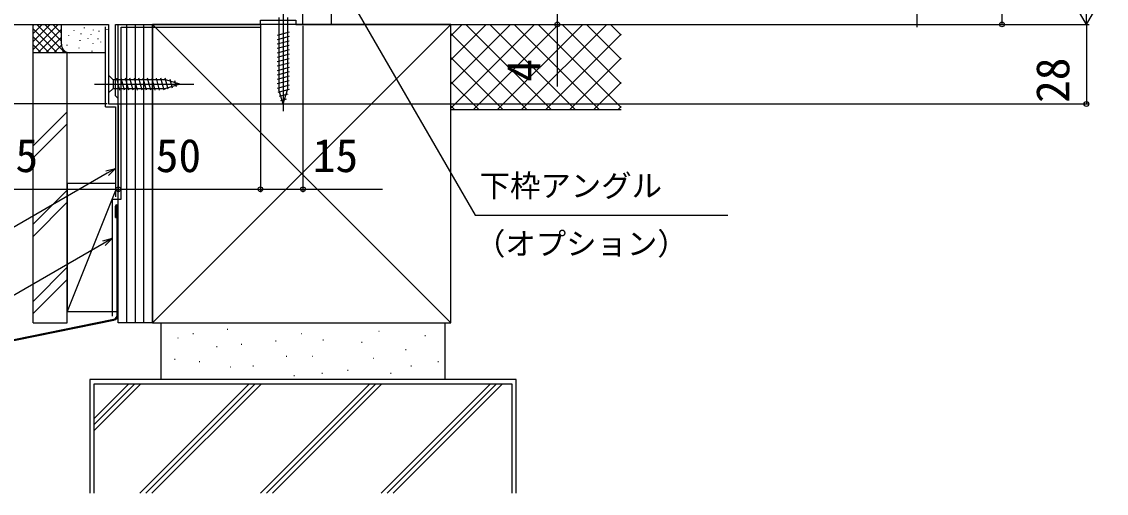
# Model space of a CAD drawing. Units: millimetres, scale not verified. Extents: x -700 to 700, y -1044 to 1038.
# Drawn here: x -459 to -77.3, y -23.1 to 142.8 of the extents above; entities that cross this region are included whole.
import ezdxf
from ezdxf.enums import TextEntityAlignment as Align

# ---------------------------------------------------------------- set-up
doc = ezdxf.new("R2010")
doc.units = ezdxf.units.MM
doc.header["$LTSCALE"] = 6
for name, color, linetype in [('0-2_YKK_11', 7, 'Continuous'), ('0-5_YKK_13', 4, 'Continuous'), ('0-7_YKK_D', 6, 'Continuous'), ('0-9_YSS_K', 3, 'Continuous'), ('0-A_YSS_KE', 3, 'Continuous')]:
    doc.layers.add(name, color=color, linetype=linetype)
doc.styles.add('ＭＳ ゴシック', font='')
doc.styles.get('ＭＳ ゴシック').set_extended_font_data('MS Gothic')

msp = doc.modelspace()

# ---------------------------------------------------------------- linework, layer by layer
at = {"layer": '0-2_YKK_11'}
msp.add_lwpolyline([(-489, 141.896), (-428.4, 141.896), (-428.4, 113.896), (-425, 113.896), (-425, 115.796), (-425.5, 116.296), (-426, 116.796), (-426, 141.896), (-375, 141.896), (-375, 143.396), (-362.5, 143.396), (-362.5, 141.896), (-360, 141.896), (-360, 145.896), (-375, 145.896)], dxfattribs=at)
at = {"layer": '0-5_YKK_13'}
for p, q in [((-367, 148.396), (-367.001, 111.396)), ((-368.55, 144.346), (-368.55, 118.812)), ((-365.45, 144.346), (-365.45, 118.812)), ((-364.9, 139.151), (-369.1, 138.025)), ((-364.9, 137.598), (-369.1, 136.473)), ((-364.9, 136.045), (-369.1, 134.92)), ((-364.9, 134.492), (-369.1, 133.367)), ((-364.9, 132.939), (-369.1, 131.814)), ((-364.9, 131.386), (-369.1, 130.261)), ((-364.9, 129.833), (-369.1, 128.708)), ((-364.9, 128.28), (-369.1, 127.155)), ((-364.9, 126.727), (-369.1, 125.602)), ((-428.4, 123.996), (-428.4, 117.796)), ((-428.4, 123.996), (-426.85, 122.446)), ((-408.316, 122.446), (-426.85, 122.446)), ((-426.85, 122.446), (-426.85, 119.346)), ((-424.424, 118.796), (-425.549, 122.996)), ((-422.871, 118.796), (-423.996, 122.996)), ((-421.318, 118.796), (-422.443, 122.996)), ((-419.765, 118.796), (-420.89, 122.996)), ((-418.212, 118.796), (-419.337, 122.996)), ((-416.659, 118.796), (-417.784, 122.996)), ((-415.106, 118.796), (-416.232, 122.996)), ((-413.553, 118.796), (-414.679, 122.996)), ((-412, 118.796), (-413.126, 122.996)), ((-410.447, 118.796), (-411.573, 122.996)), ((-408.894, 118.796), (-410.02, 122.996)), ((-407.411, 119.055), (-408.467, 122.996)), ((-403.4, 120.896), (-408.316, 122.446)), ((-405.979, 119.506), (-406.793, 122.542)), ((-364.9, 125.175), (-369.1, 124.049)), ((-364.9, 123.622), (-369.1, 122.496)), ((-433.4, 120.896), (-398.4, 120.896)), ((-428.4, 117.796), (-426.85, 119.346)), ((-426.85, 119.346), (-408.316, 119.346)), ((-403.4, 120.896), (-408.316, 119.346)), ((-404.547, 119.958), (-405.096, 122.008)), ((-364.9, 122.069), (-369.1, 120.943)), ((-364.9, 120.516), (-369.1, 119.391)), ((-364.9, 118.963), (-368.842, 117.907)), ((-367.001, 113.896), (-368.55, 118.812)), ((-367.001, 113.896), (-368.55, 118.812)), ((-367.001, 113.896), (-365.45, 118.812)), ((-365.354, 117.288), (-368.39, 116.475)), ((-365.889, 115.592), (-367.939, 115.043))]:
    msp.add_line(p, q, dxfattribs=at)
at = {"layer": '0-7_YKK_D'}
for p, q in [((-114, 181.896), (-114, 141.896)), ((-144, 178.396), (-144, 140.96)), ((-84.289, 141.896), (-84.289, 166.145)), ((-84.289, 141.896), (-91.289, 154.02)), ((-84.289, 141.896), (-77.289, 154.02)), ((-270.5, 145.896), (-270.5, 141.896)), ((-375, 141.646), (-375, 82.896)), ((-360.25, 141.896), (-83.289, 141.896)), ((-360, 141.396), (-360, 82.896)), ((-359.5, 141.896), (-83.289, 141.896)), ((-359.5, 141.896), (-269.5, 141.896)), ((-270.5, 141.896), (-270.5, 120.005)), ((-239.708, 141.896), (-113, 141.896)), ((-84.289, 141.896), (-84.289, 113.896)), ((-375, 140.646), (-375, 82.896)), ((-428.9, 113.896), (-611, 113.896)), ((-425.7, 113.896), (-83.289, 113.896)), ((-425, 113.396), (-425, 82.896)), ((-425, 113.396), (-425, 82.896)), ((-490, 83.896), (-425, 83.896)), ((-425, 83.896), (-375, 83.896))]:
    msp.add_line(p, q, dxfattribs=at)
for points in [[(-360, 179.546), (-358.299, 176.602), (-299.426, 74.729), (-210.518, 74.729)], [(-426.002, 91.225), (-428.947, 89.525), (-473.338, 63.896), (-593.505, 63.896)], [(-429.402, 90.314), (-426.002, 91.225), (-428.491, 88.736)], [(-375, 83.896), (-360, 83.896), (-331.964, 83.896)], [(-427.079, 66.638), (-430.024, 64.938), (-490.159, 30.219), (-606.219, 30.219)], [(-430.479, 65.727), (-427.079, 66.638), (-429.568, 64.149)]]:
    msp.add_lwpolyline(points, dxfattribs=at)
for centre in [(-270.5, 141.896), (-114, 141.896), (-84.289, 113.896), (-425, 83.896), (-425, 83.896), (-375, 83.896), (-375, 83.896), (-360, 83.896)]:
    msp.add_circle(centre, 0.85, dxfattribs=at)
at = {"layer": '0-9_YSS_K'}
for p, q in [((-455, 131.896), (-455, 141.896)), ((-455, 133.038), (-446.142, 141.896)), ((-455, 135.867), (-448.971, 141.896)), ((-455, 138.695), (-451.799, 141.896)), ((-455, 141.523), (-454.627, 141.896)), ((-453.686, 141.896), (-443.686, 131.896)), ((-450.858, 141.896), (-445, 136.038)), ((-448.029, 141.896), (-445, 138.867)), ((-445.201, 141.896), (-445, 141.695)), ((-445, 134.896), (-445, 141.896)), ((-425, 141.896), (-413, 141.896)), ((-425, 36.896), (-425, 141.896)), ((-425, 134.896), (-425, 141.896)), ((-422, 36.896), (-422, 141.896)), ((-419, 36.896), (-419, 141.896)), ((-416, 36.896), (-416, 141.896)), ((-413, 141.896), (-308, 36.896)), ((-413, 36.896), (-308, 141.896)), ((-413, 36.896), (-413, 141.896)), ((-308, 141.896), (-248, 141.896)), ((-308, 137.87), (-303.974, 141.896)), ((-308, 129.385), (-295.489, 141.896)), ((-308, 120.899), (-287.003, 141.896)), ((-308, 112.414), (-278.518, 141.896)), ((-272.702, 111.896), (-302.702, 141.896)), ((-300.033, 111.896), (-270.033, 141.896)), ((-264.217, 111.896), (-294.217, 141.896)), ((-291.548, 111.896), (-261.548, 141.896)), ((-255.731, 111.896), (-285.731, 141.896)), ((-283.062, 111.896), (-253.062, 141.896)), ((-248, 112.65), (-277.246, 141.896)), ((-248, 121.135), (-268.761, 141.896)), ((-248, 129.621), (-260.276, 141.896)), ((-248, 138.106), (-251.79, 141.896)), ((-455, 140.381), (-446.515, 131.896)), ((-455, 137.553), (-449.343, 131.896)), ((-453.314, 131.896), (-445, 140.21)), ((-442.505, 138.039), (-442.505, 137.839)), ((-440.674, 139.895), (-440.674, 139.695)), ((-438.165, 138.707), (-438.165, 138.507)), ((-437.068, 140.804), (-437.068, 140.604)), ((-434.658, 138.373), (-434.658, 138.173)), ((-433.891, 140.008), (-433.891, 139.808)), ((-431.84, 139.579), (-431.84, 139.379)), ((-429.047, 140.181), (-429.047, 139.981)), ((-281.187, 111.896), (-308, 138.709)), ((-274.577, 111.896), (-248, 138.473)), ((-455, 134.724), (-452.172, 131.896)), ((-450.485, 131.896), (-445, 137.381)), ((-447.657, 131.896), (-444.982, 134.571)), ((-443.172, 134.701), (-443.172, 134.501)), ((-438.833, 133.7), (-438.833, 133.5)), ((-438.499, 136.37), (-438.499, 136.17)), ((-435.706, 136.973), (-435.706, 136.773)), ((-434.01, 135.212), (-434.01, 135.011)), ((-432.173, 136.908), (-432.173, 136.708)), ((-431.217, 135.814), (-431.217, 135.614)), ((-442, 131.896), (-455, 131.896)), ((-444.828, 131.896), (-444.034, 132.691)), ((-429.5, 131.896), (-442, 131.896)), ((-434.344, 132.541), (-434.344, 132.341)), ((-289.673, 111.896), (-308, 130.224)), ((-266.092, 111.896), (-248, 129.988)), ((-298.158, 111.896), (-308, 121.738)), ((-257.606, 111.896), (-248, 121.502)), ((-443, 111.127), (-455, 99.127)), ((-306.643, 111.896), (-308, 113.253)), ((-308, 111.896), (-248, 111.896)), ((-249.121, 111.896), (-248, 113.017)), ((-443, 106.885), (-455, 94.885)), ((-443, 83.554), (-455, 71.554)), ((-426, 83.396), (-443, 40.896)), ((-455, 67.311), (-443, 79.311)), ((-443, 56.426), (-455, 44.426)), ((-443, 52.183), (-455, 40.183)), ((-413, 36.896), (-425, 36.896)), ((-386.683, 34.656), (-386.483, 34.656)), ((-404.084, 31.629), (-403.884, 31.629)), ((-398.788, 33.142), (-398.588, 33.142)), ((-360.58, 33.142), (-360.38, 33.142)), ((-353.015, 30.873), (-352.815, 30.873)), ((-333.343, 33.899), (-333.143, 33.899)), ((-317.077, 32.386), (-316.877, 32.386)), ((-390.465, 28.603), (-390.265, 28.603)), ((-381.765, 29.359), (-381.565, 29.359)), ((-369.659, 30.494), (-369.459, 30.494)), ((-339.396, 30.116), (-339.196, 30.116)), ((-323.886, 27.468), (-323.686, 27.468)), ((-405.219, 24.063), (-405.019, 24.063)), ((-396.518, 23.307), (-396.318, 23.307)), ((-365.877, 25.198), (-365.677, 25.198)), ((-356.798, 25.198), (-356.598, 25.198)), ((-335.235, 24.442), (-335.035, 24.442)), ((-312.537, 23.307), (-312.337, 23.307)), ((-385.548, 21.415), (-385.348, 21.415)), ((-377.604, 21.794), (-377.404, 21.794)), ((-353.393, 19.146), (-353.193, 19.146)), ((-344.314, 20.28), (-344.114, 20.28)), ((-329.182, 19.146), (-328.982, 19.146)), ((-321.995, 21.794), (-321.795, 21.794)), ((-433.499, -23.104), (-433.499, 15.396)), ((-433.499, 15.396), (-286.499, 15.396)), ((-433.499, -1.02), (-417.083, 15.396)), ((-433.499, 1.102), (-419.204, 15.396)), ((-433.499, 3.223), (-421.325, 15.396)), ((-417.399, -23.104), (-378.899, 15.396)), ((-415.278, -23.104), (-376.778, 15.396)), ((-413.156, -23.104), (-374.656, 15.396)), ((-336.473, 15.396), (-374.973, -23.104)), ((-372.851, -23.104), (-334.351, 15.396)), ((-332.23, 15.396), (-370.73, -23.104)), ((-363.228, 18.389), (-363.028, 18.389)), ((-332.546, -23.104), (-294.046, 15.396)), ((-330.425, -23.104), (-291.925, 15.396)), ((-328.304, -23.104), (-289.804, 15.396)), ((-286.499, 15.396), (-286.499, -23.104))]:
    msp.add_line(p, q, dxfattribs=at)
msp.add_lwpolyline([(-426, 85.896), (-443, 85.896), (-443, 40.896), (-425.8, 40.896)], dxfattribs=at)
msp.add_arc((-442, 134.896), 3, 180, 270, dxfattribs=at)
at = {"layer": '0-A_YSS_KE'}
for p, q in [((-350, 141.896), (-350, 165.896)), ((-350, 141.896), (-248, 141.896)), ((-308, 36.896), (-308, 141.896)), ((-429.5, 112.899), (-429.5, 141.006)), ((-424, 140.896), (-375, 140.896)), ((-423.968, 80.396), (-424, 140.896)), ((-455, 36.896), (-455, 131.896)), ((-429.5, 112.899), (-426, 112.899)), ((-426, 112.899), (-426, 81.197)), ((-427.099, 39.181), (-427.068, 80.396)), ((-427.068, 80.396), (-423.968, 80.396)), ((-426, 73.896), (-426, 77.896)), ((-425.35, 39.744), (-425.35, 77.896)), ((-425, 39.744), (-425, 77.896)), ((-473.399, 28.621), (-426.671, 38.128)), ((-473.329, 28.278), (-426.601, 37.785)), ((-455, 36.896), (-443, 36.896)), ((-413, 36.896), (-308, 36.896)), ((-410, 36.896), (-410, 16.896)), ((-410, 36.896), (-310, 36.896)), ((-310, 16.896), (-310, 36.896)), ((-434.999, 16.896), (-434.999, -23.104)), ((-310, 16.896), (-410, 16.896))]:
    msp.add_line(p, q, dxfattribs=at)
for points in [[(-308, 141.896), (-413, 141.896), (-413, 36.896)], [(-443, 36.896), (-443, 131.896), (-455, 131.896)], [(-426, 73.896), (-425.65, 73.896), (-425.65, 77.896)], [(-284.999, -23.104), (-284.999, 16.896), (-434.999, 16.896)]]:
    msp.add_lwpolyline(points, dxfattribs=at)
for centre, radius, start, end in [((-425.5, 77.896), 0.5, 0, 180), ((-425.5, 77.896), 0.15, 0, 180), ((-427, 39.744), 1.65, 281.5, 0), ((-427, 39.744), 2, 281.5, 0)]:
    msp.add_arc(centre, radius, start, end, dxfattribs=at)

# ---------------------------------------------------------------- texts
at = {"layer": '0-7_YKK_D', "style": 'ＭＳ ゴシック'}
for s, p in [('4', (-273, 121.687)), ('28', (-86.789, 114.262))]:
    msp.add_text(s, height=11.73, rotation=90, dxfattribs=at).set_placement(p, align=Align.BOTTOM_LEFT)
for s, height, p in [('65', 11.73, (-469.182, 86.396)), ('50', 11.73, (-411.818, 86.396)), ('15', 11.73, (-356.555, 86.396)), ('下枠アングル', 7.845, (-297.849, 78.84)), ('（オプション）', 7.845, (-299.49, 58.453))]:
    msp.add_text(s, height=height, dxfattribs=at).set_placement(p, align=Align.BOTTOM_LEFT)

doc.saveas('drawing.dxf')
